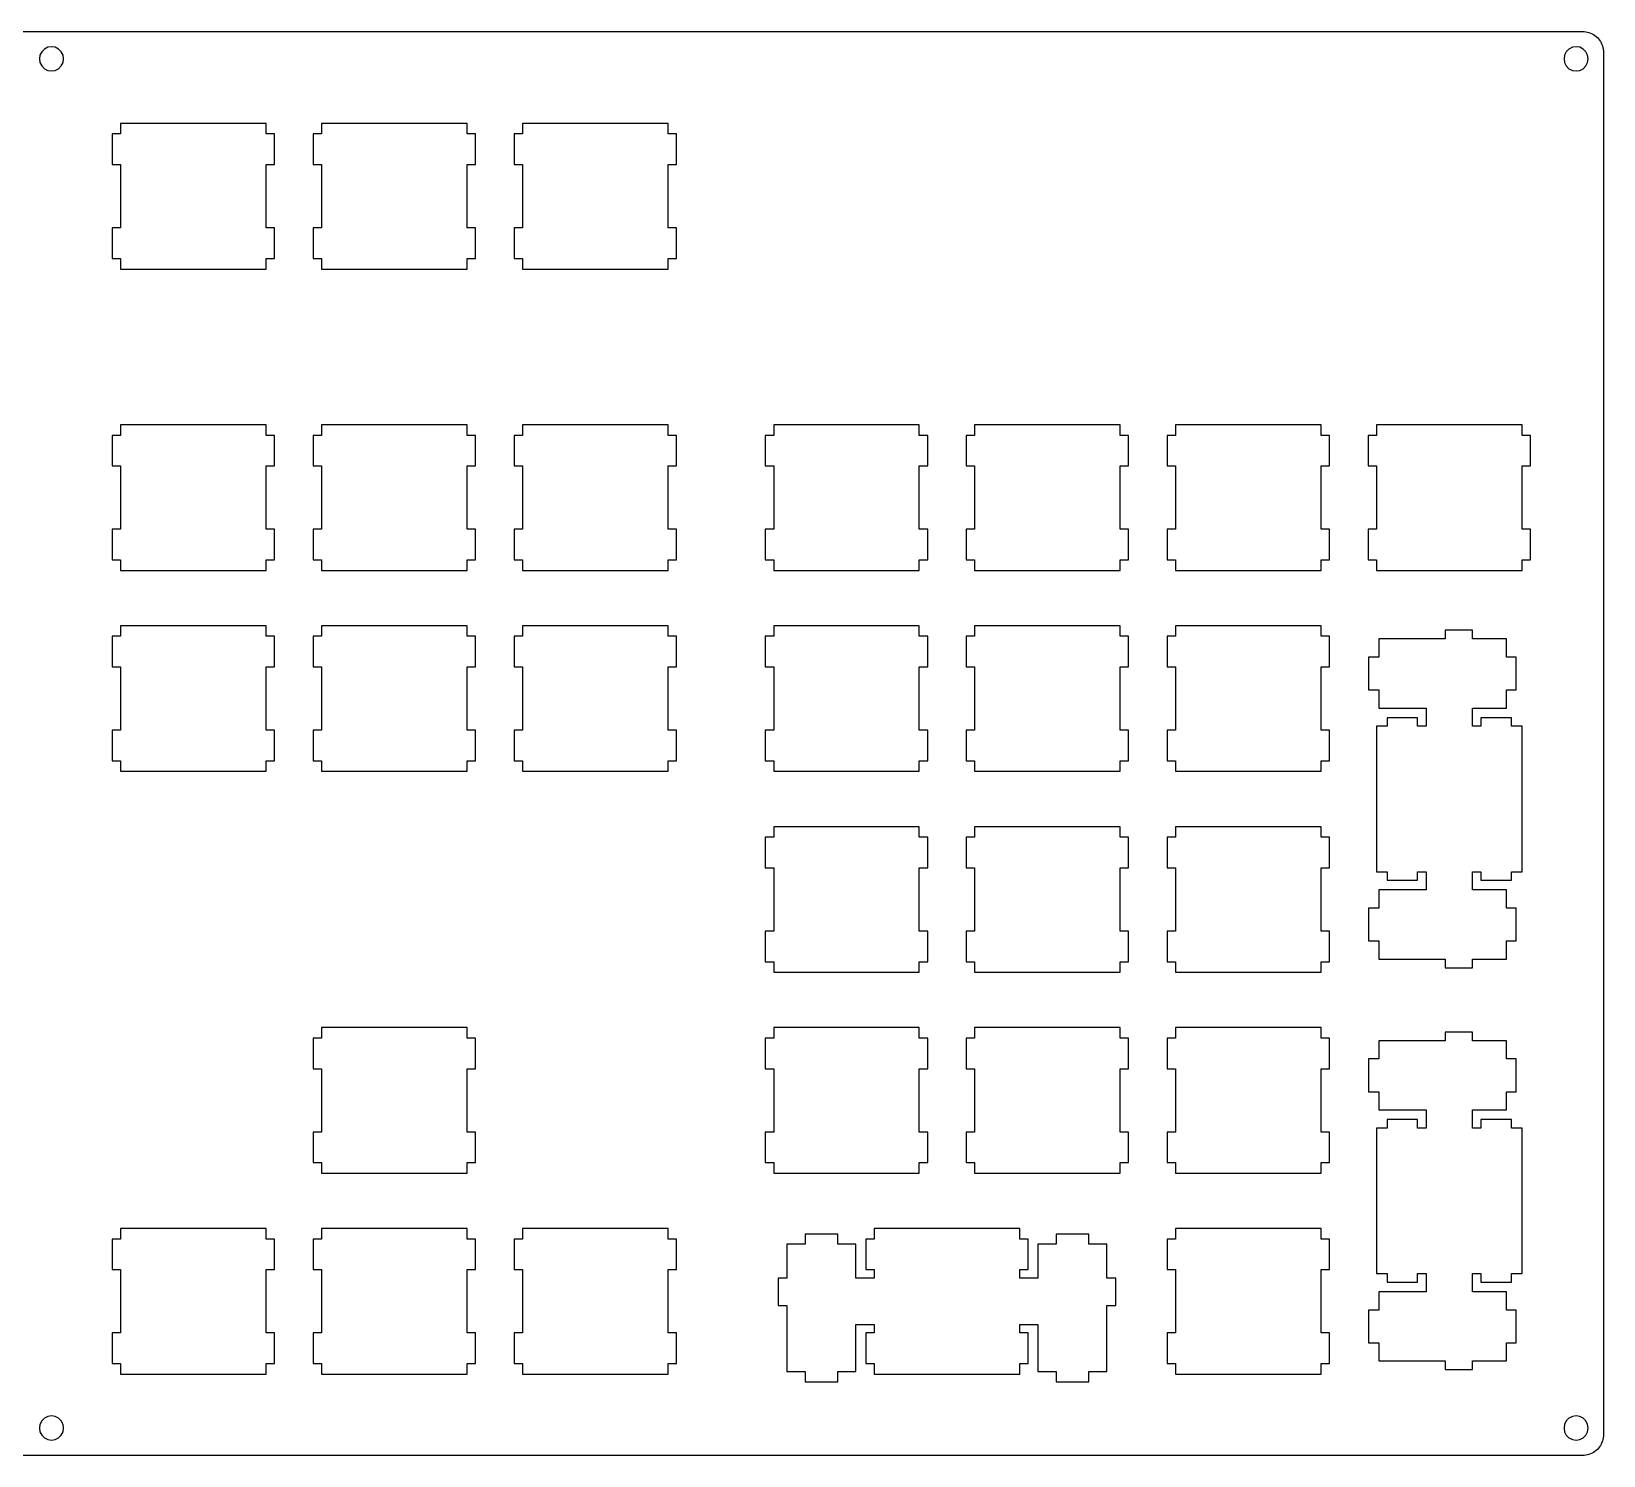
# Model space of a CAD drawing. Extents: x 0 to 439, y 0 to 135.
# Drawn here: x 289.9 to 438.9, y 0.3 to 135.4 of the extents above; entities that cross this region are included whole.
import ezdxf

# ---------------------------------------------------------------- set-up
doc = ezdxf.new("R2010")
doc.units = 0
doc.layers.get('0').update_dxf_attribs({"linetype": 'CONTINUOUS'})

msp = doc.modelspace()

# ---------------------------------------------------------------- linework, layer by layer
at = {"color": 0}
for p, q in [((2.096, 135.371), (436.922, 135.371)), ((436.922, 135.371), (437.078, 135.365)), ((437.078, 135.365), (437.233, 135.347)), ((437.233, 135.347), (437.388, 135.316)), ((437.388, 135.316), (437.54, 135.274)), ((437.54, 135.274), (437.688, 135.219)), ((437.688, 135.219), (437.829, 135.154)), ((437.829, 135.154), (437.967, 135.077)), ((437.967, 135.077), (438.097, 134.99)), ((438.097, 134.99), (438.221, 134.892)), ((438.221, 134.892), (438.337, 134.786)), ((438.337, 134.786), (438.443, 134.67)), ((438.443, 134.67), (438.542, 134.548)), ((438.542, 134.548), (438.626, 134.416)), ((438.626, 134.416), (438.704, 134.279)), ((438.704, 134.279), (438.767, 134.137)), ((290.686, 133.127), (290.63, 132.771)), ((290.63, 132.771), (290.686, 132.416)), ((290.849, 133.448), (290.686, 133.127)), ((291.104, 133.703), (290.849, 133.448)), ((291.423, 133.865), (291.104, 133.703)), ((291.779, 133.922), (291.423, 133.865)), ((292.135, 133.865), (291.779, 133.922)), ((292.454, 133.703), (292.135, 133.865)), ((292.709, 133.448), (292.454, 133.703)), ((292.873, 133.127), (292.709, 133.448)), ((292.93, 132.771), (292.873, 133.127)), ((292.873, 132.416), (292.93, 132.771)), ((435.225, 133.127), (435.173, 132.771)), ((435.173, 132.771), (435.225, 132.416)), ((435.391, 133.448), (435.225, 133.127)), ((435.645, 133.703), (435.391, 133.448)), ((435.966, 133.865), (435.645, 133.703)), ((436.323, 133.922), (435.966, 133.865)), ((436.675, 133.865), (436.323, 133.922)), ((436.996, 133.703), (436.675, 133.865)), ((437.25, 133.448), (436.996, 133.703)), ((437.413, 133.127), (437.25, 133.448)), ((437.473, 132.771), (437.413, 133.127)), ((437.413, 132.416), (437.473, 132.771)), ((438.767, 134.137), (438.824, 133.991)), ((438.824, 133.991), (438.866, 133.838)), ((438.866, 133.838), (438.898, 133.685)), ((438.898, 133.685), (438.916, 133.528)), ((438.916, 133.528), (438.923, 133.371)), ((438.923, 133.371), (438.923, 2.34542)), ((290.686, 132.416), (290.849, 132.096)), ((290.849, 132.096), (291.104, 131.841)), ((291.104, 131.841), (291.423, 131.679)), ((291.423, 131.679), (291.779, 131.622)), ((291.779, 131.622), (292.135, 131.679)), ((292.135, 131.679), (292.454, 131.841)), ((292.454, 131.841), (292.709, 132.096)), ((292.709, 132.096), (292.873, 132.416)), ((435.225, 132.416), (435.391, 132.096)), ((435.391, 132.096), (435.645, 131.841)), ((435.645, 131.841), (435.966, 131.679)), ((435.966, 131.679), (436.323, 131.622)), ((436.323, 131.622), (436.675, 131.679)), ((436.675, 131.679), (436.996, 131.841)), ((436.996, 131.841), (437.25, 132.096)), ((437.25, 132.096), (437.413, 132.416)), ((298.333, 125.647), (297.532, 125.647)), ((297.532, 125.647), (297.532, 122.746)), ((298.333, 126.646), (298.333, 125.647)), ((312.132, 126.646), (298.333, 126.646)), ((312.132, 125.647), (312.132, 126.646)), ((312.932, 125.647), (312.132, 125.647)), ((312.932, 122.746), (312.932, 125.647)), ((317.383, 125.647), (316.582, 125.647)), ((316.582, 125.647), (316.582, 122.746)), ((317.383, 126.646), (317.383, 125.647)), ((331.182, 126.646), (317.383, 126.646)), ((331.182, 125.647), (331.182, 126.646)), ((331.982, 125.647), (331.182, 125.647)), ((331.982, 122.746), (331.982, 125.647)), ((336.433, 125.647), (335.632, 125.647)), ((335.632, 125.647), (335.632, 122.746)), ((336.433, 126.646), (336.433, 125.647)), ((350.232, 126.646), (336.433, 126.646)), ((350.232, 125.647), (350.232, 126.646)), ((351.032, 125.647), (350.232, 125.647)), ((351.032, 122.746), (351.032, 125.647)), ((297.532, 122.746), (298.333, 122.746)), ((298.333, 122.746), (298.333, 116.746)), ((312.132, 116.746), (312.132, 122.746)), ((312.132, 122.746), (312.932, 122.746)), ((316.582, 122.746), (317.383, 122.746)), ((317.383, 122.746), (317.383, 116.746)), ((331.182, 116.746), (331.182, 122.746)), ((331.182, 122.746), (331.982, 122.746)), ((335.632, 122.746), (336.433, 122.746)), ((336.433, 122.746), (336.433, 116.746)), ((350.232, 116.746), (350.232, 122.746)), ((350.232, 122.746), (351.032, 122.746)), ((298.333, 116.746), (297.532, 116.746)), ((297.532, 116.746), (297.532, 113.847)), ((312.932, 116.746), (312.132, 116.746)), ((312.932, 113.847), (312.932, 116.746)), ((317.383, 116.746), (316.582, 116.746)), ((316.582, 116.746), (316.582, 113.847)), ((331.982, 116.746), (331.182, 116.746)), ((331.982, 113.847), (331.982, 116.746)), ((336.433, 116.746), (335.632, 116.746)), ((335.632, 116.746), (335.632, 113.847)), ((351.032, 116.746), (350.232, 116.746)), ((351.032, 113.847), (351.032, 116.746)), ((297.532, 113.847), (298.333, 113.847)), ((298.333, 113.847), (298.333, 112.846)), ((312.132, 112.846), (312.132, 113.847)), ((312.132, 113.847), (312.932, 113.847)), ((316.582, 113.847), (317.383, 113.847)), ((317.383, 113.847), (317.383, 112.846)), ((331.182, 112.846), (331.182, 113.847)), ((331.182, 113.847), (331.982, 113.847)), ((335.632, 113.847), (336.433, 113.847)), ((336.433, 113.847), (336.433, 112.846)), ((350.232, 112.846), (350.232, 113.847)), ((350.232, 113.847), (351.032, 113.847)), ((298.333, 112.846), (312.132, 112.846)), ((317.383, 112.846), (331.182, 112.846)), ((336.433, 112.846), (350.232, 112.846)), ((298.333, 97.0717), (297.532, 97.0717)), ((297.532, 97.0717), (297.532, 94.1709)), ((298.333, 98.0708), (298.333, 97.0717)), ((312.132, 98.0708), (298.333, 98.0708)), ((312.132, 97.0717), (312.132, 98.0708)), ((312.932, 97.0717), (312.132, 97.0717)), ((312.932, 94.1709), (312.932, 97.0717)), ((317.383, 97.0717), (316.582, 97.0717)), ((316.582, 97.0717), (316.582, 94.1709)), ((317.383, 98.0708), (317.383, 97.0717)), ((331.182, 98.0708), (317.383, 98.0708)), ((331.182, 97.0717), (331.182, 98.0708)), ((331.982, 97.0717), (331.182, 97.0717)), ((331.982, 94.1709), (331.982, 97.0717)), ((336.433, 97.0717), (335.632, 97.0717)), ((335.632, 97.0717), (335.632, 94.1709)), ((336.433, 98.0708), (336.433, 97.0717)), ((350.232, 98.0708), (336.433, 98.0708)), ((350.232, 97.0717), (350.232, 98.0708)), ((351.032, 97.0717), (350.232, 97.0717)), ((351.032, 94.1709), (351.032, 97.0717)), ((360.246, 97.0717), (359.445, 97.0717)), ((359.445, 97.0717), (359.445, 94.1709)), ((360.246, 98.0708), (360.246, 97.0717)), ((374.047, 98.0708), (360.246, 98.0708)), ((374.047, 97.0717), (374.047, 98.0708)), ((374.844, 97.0717), (374.047, 97.0717)), ((374.844, 94.1709), (374.844, 97.0717)), ((379.296, 97.0717), (378.495, 97.0717)), ((378.495, 97.0717), (378.495, 94.1709)), ((379.296, 98.0708), (379.296, 97.0717)), ((393.097, 98.0708), (379.296, 98.0708)), ((393.097, 97.0717), (393.097, 98.0708)), ((393.894, 97.0717), (393.097, 97.0717)), ((393.894, 94.1709), (393.894, 97.0717)), ((398.346, 97.0717), (397.545, 97.0717)), ((397.545, 97.0717), (397.545, 94.1709)), ((398.346, 98.0708), (398.346, 97.0717)), ((412.147, 98.0708), (398.346, 98.0708)), ((412.147, 97.0717), (412.147, 98.0708)), ((412.944, 97.0717), (412.147, 97.0717)), ((412.944, 94.1709), (412.944, 97.0717)), ((417.396, 97.0717), (416.595, 97.0717)), ((416.595, 97.0717), (416.595, 94.1709)), ((417.396, 98.0708), (417.396, 97.0717)), ((431.197, 98.0708), (417.396, 98.0708)), ((431.197, 97.0717), (431.197, 98.0708)), ((431.994, 97.0717), (431.197, 97.0717)), ((431.994, 94.1709), (431.994, 97.0717)), ((297.532, 94.1709), (298.333, 94.1709)), ((298.333, 94.1709), (298.333, 88.1712)), ((312.132, 88.1712), (312.132, 94.1709)), ((312.132, 94.1709), (312.932, 94.1709)), ((316.582, 94.1709), (317.383, 94.1709)), ((317.383, 94.1709), (317.383, 88.1712)), ((331.182, 88.1712), (331.182, 94.1709)), ((331.182, 94.1709), (331.982, 94.1709)), ((335.632, 94.1709), (336.433, 94.1709)), ((336.433, 94.1709), (336.433, 88.1712)), ((350.232, 88.1712), (350.232, 94.1709)), ((350.232, 94.1709), (351.032, 94.1709)), ((359.445, 94.1709), (360.246, 94.1709)), ((360.246, 94.1709), (360.246, 88.1712)), ((374.047, 88.1712), (374.047, 94.1709)), ((374.047, 94.1709), (374.844, 94.1709)), ((378.495, 94.1709), (379.296, 94.1709)), ((379.296, 94.1709), (379.296, 88.1712)), ((393.097, 88.1712), (393.097, 94.1709)), ((393.097, 94.1709), (393.894, 94.1709)), ((397.545, 94.1709), (398.346, 94.1709)), ((398.346, 94.1709), (398.346, 88.1712)), ((412.147, 88.1712), (412.147, 94.1709)), ((412.147, 94.1709), (412.944, 94.1709)), ((416.595, 94.1709), (417.396, 94.1709)), ((417.396, 94.1709), (417.396, 88.1712)), ((431.197, 88.1712), (431.197, 94.1709)), ((431.197, 94.1709), (431.994, 94.1709)), ((298.333, 88.1712), (297.532, 88.1712)), ((297.532, 88.1712), (297.532, 85.2717)), ((312.932, 88.1712), (312.132, 88.1712)), ((312.932, 85.2717), (312.932, 88.1712)), ((317.383, 88.1712), (316.582, 88.1712)), ((316.582, 88.1712), (316.582, 85.2717)), ((331.982, 88.1712), (331.182, 88.1712)), ((331.982, 85.2717), (331.982, 88.1712)), ((336.433, 88.1712), (335.632, 88.1712)), ((335.632, 88.1712), (335.632, 85.2717)), ((351.032, 88.1712), (350.232, 88.1712)), ((351.032, 85.2717), (351.032, 88.1712)), ((360.246, 88.1712), (359.445, 88.1712)), ((359.445, 88.1712), (359.445, 85.2717)), ((374.844, 88.1712), (374.047, 88.1712)), ((374.844, 85.2717), (374.844, 88.1712)), ((379.296, 88.1712), (378.495, 88.1712)), ((378.495, 88.1712), (378.495, 85.2717)), ((393.894, 88.1712), (393.097, 88.1712)), ((393.894, 85.2717), (393.894, 88.1712)), ((398.346, 88.1712), (397.545, 88.1712)), ((397.545, 88.1712), (397.545, 85.2717)), ((412.944, 88.1712), (412.147, 88.1712)), ((412.944, 85.2717), (412.944, 88.1712)), ((417.396, 88.1712), (416.595, 88.1712)), ((416.595, 88.1712), (416.595, 85.2717)), ((431.994, 88.1712), (431.197, 88.1712)), ((431.994, 85.2717), (431.994, 88.1712)), ((297.532, 85.2717), (298.333, 85.2717)), ((298.333, 85.2717), (298.333, 84.2712)), ((312.132, 84.2712), (312.132, 85.2717)), ((312.132, 85.2717), (312.932, 85.2717)), ((316.582, 85.2717), (317.383, 85.2717)), ((317.383, 85.2717), (317.383, 84.2712)), ((331.182, 84.2712), (331.182, 85.2717)), ((331.182, 85.2717), (331.982, 85.2717)), ((335.632, 85.2717), (336.433, 85.2717)), ((336.433, 85.2717), (336.433, 84.2712)), ((350.232, 84.2712), (350.232, 85.2717)), ((350.232, 85.2717), (351.032, 85.2717)), ((359.445, 85.2717), (360.246, 85.2717)), ((360.246, 85.2717), (360.246, 84.2712)), ((374.047, 84.2712), (374.047, 85.2717)), ((374.047, 85.2717), (374.844, 85.2717)), ((378.495, 85.2717), (379.296, 85.2717)), ((379.296, 85.2717), (379.296, 84.2712)), ((393.097, 84.2712), (393.097, 85.2717)), ((393.097, 85.2717), (393.894, 85.2717)), ((397.545, 85.2717), (398.346, 85.2717)), ((398.346, 85.2717), (398.346, 84.2712)), ((412.147, 84.2712), (412.147, 85.2717)), ((412.147, 85.2717), (412.944, 85.2717)), ((416.595, 85.2717), (417.396, 85.2717)), ((417.396, 85.2717), (417.396, 84.2712)), ((431.197, 84.2712), (431.197, 85.2717)), ((431.197, 85.2717), (431.994, 85.2717)), ((298.333, 84.2712), (312.132, 84.2712)), ((317.383, 84.2712), (331.182, 84.2712)), ((336.433, 84.2712), (350.232, 84.2712)), ((360.246, 84.2712), (374.047, 84.2712)), ((379.296, 84.2712), (393.097, 84.2712)), ((398.346, 84.2712), (412.147, 84.2712)), ((417.396, 84.2712), (431.197, 84.2712)), ((298.333, 79.0208), (298.333, 78.0217)), ((312.132, 79.0208), (298.333, 79.0208)), ((312.132, 78.0217), (312.132, 79.0208)), ((317.383, 79.0208), (317.383, 78.0217)), ((331.182, 79.0208), (317.383, 79.0208)), ((331.182, 78.0217), (331.182, 79.0208)), ((336.433, 79.0208), (336.433, 78.0217)), ((350.232, 79.0208), (336.433, 79.0208)), ((350.232, 78.0217), (350.232, 79.0208)), ((360.246, 79.0208), (360.246, 78.0217)), ((374.047, 79.0208), (360.246, 79.0208)), ((374.047, 78.0217), (374.047, 79.0208)), ((379.296, 79.0208), (379.296, 78.0217)), ((393.097, 79.0208), (379.296, 79.0208)), ((393.097, 78.0217), (393.097, 79.0208)), ((398.346, 79.0208), (398.346, 78.0217)), ((412.147, 79.0208), (398.346, 79.0208)), ((412.147, 78.0217), (412.147, 79.0208)), ((298.333, 78.0217), (297.532, 78.0217)), ((297.532, 78.0217), (297.532, 75.1209)), ((312.932, 78.0217), (312.132, 78.0217)), ((312.932, 75.1209), (312.932, 78.0217)), ((317.383, 78.0217), (316.582, 78.0217)), ((316.582, 78.0217), (316.582, 75.1209)), ((331.982, 78.0217), (331.182, 78.0217)), ((331.982, 75.1209), (331.982, 78.0217)), ((336.433, 78.0217), (335.632, 78.0217)), ((335.632, 78.0217), (335.632, 75.1209)), ((351.032, 78.0217), (350.232, 78.0217)), ((351.032, 75.1209), (351.032, 78.0217)), ((360.246, 78.0217), (359.445, 78.0217)), ((359.445, 78.0217), (359.445, 75.1209)), ((374.844, 78.0217), (374.047, 78.0217)), ((374.844, 75.1209), (374.844, 78.0217)), ((379.296, 78.0217), (378.495, 78.0217)), ((378.495, 78.0217), (378.495, 75.1209)), ((393.894, 78.0217), (393.097, 78.0217)), ((393.894, 75.1209), (393.894, 78.0217)), ((398.346, 78.0217), (397.545, 78.0217)), ((397.545, 78.0217), (397.545, 75.1209)), ((412.944, 78.0217), (412.147, 78.0217)), ((412.944, 75.1209), (412.944, 78.0217)), ((423.894, 77.7709), (417.625, 77.7709)), ((417.625, 77.7709), (417.625, 76.0458)), ((423.894, 78.5964), (423.894, 77.7709)), ((426.494, 78.5964), (423.894, 78.5964)), ((426.494, 77.7709), (426.494, 78.5964)), ((429.726, 77.7709), (426.494, 77.7709)), ((429.726, 76.0458), (429.726, 77.7709)), ((417.625, 76.0458), (416.645, 76.0458)), ((416.645, 76.0458), (416.645, 72.9463)), ((430.646, 76.0458), (429.726, 76.0458)), ((430.646, 72.9463), (430.646, 76.0458)), ((297.532, 75.1209), (298.333, 75.1209)), ((298.333, 75.1209), (298.333, 69.1212)), ((312.132, 69.1212), (312.132, 75.1209)), ((312.132, 75.1209), (312.932, 75.1209)), ((316.582, 75.1209), (317.383, 75.1209)), ((317.383, 75.1209), (317.383, 69.1212)), ((331.182, 69.1212), (331.182, 75.1209)), ((331.182, 75.1209), (331.982, 75.1209)), ((335.632, 75.1209), (336.433, 75.1209)), ((336.433, 75.1209), (336.433, 69.1212)), ((350.232, 69.1212), (350.232, 75.1209)), ((350.232, 75.1209), (351.032, 75.1209)), ((359.445, 75.1209), (360.246, 75.1209)), ((360.246, 75.1209), (360.246, 69.1212)), ((374.047, 69.1212), (374.047, 75.1209)), ((374.047, 75.1209), (374.844, 75.1209)), ((378.495, 75.1209), (379.296, 75.1209)), ((379.296, 75.1209), (379.296, 69.1212)), ((393.097, 69.1212), (393.097, 75.1209)), ((393.097, 75.1209), (393.894, 75.1209)), ((397.545, 75.1209), (398.346, 75.1209)), ((398.346, 75.1209), (398.346, 69.1212)), ((412.147, 69.1212), (412.147, 75.1209)), ((412.147, 75.1209), (412.944, 75.1209)), ((416.645, 72.9463), (417.625, 72.9463)), ((417.625, 72.9463), (417.625, 71.2212)), ((429.726, 71.2212), (429.726, 72.9463)), ((429.726, 72.9463), (430.646, 72.9463)), ((417.625, 71.2212), (422.095, 71.2212)), ((421.294, 70.2966), (418.394, 70.2966)), ((418.394, 70.2966), (418.394, 69.4958)), ((421.294, 69.4958), (421.294, 70.2966)), ((422.095, 71.2212), (422.095, 69.4958)), ((426.494, 69.4958), (426.494, 71.2212)), ((426.494, 71.2212), (429.726, 71.2212)), ((430.195, 70.2966), (427.295, 70.2966)), ((427.295, 70.2966), (427.295, 69.4958)), ((430.195, 69.4958), (430.195, 70.2966)), ((298.333, 69.1212), (297.532, 69.1212)), ((297.532, 69.1212), (297.532, 66.2217)), ((312.932, 69.1212), (312.132, 69.1212)), ((312.932, 66.2217), (312.932, 69.1212)), ((317.383, 69.1212), (316.582, 69.1212)), ((316.582, 69.1212), (316.582, 66.2217)), ((331.982, 69.1212), (331.182, 69.1212)), ((331.982, 66.2217), (331.982, 69.1212)), ((336.433, 69.1212), (335.632, 69.1212)), ((335.632, 69.1212), (335.632, 66.2217)), ((351.032, 69.1212), (350.232, 69.1212)), ((351.032, 66.2217), (351.032, 69.1212)), ((360.246, 69.1212), (359.445, 69.1212)), ((359.445, 69.1212), (359.445, 66.2217)), ((374.844, 69.1212), (374.047, 69.1212)), ((374.844, 66.2217), (374.844, 69.1212)), ((379.296, 69.1212), (378.495, 69.1212)), ((378.495, 69.1212), (378.495, 66.2217)), ((393.894, 69.1212), (393.097, 69.1212)), ((393.894, 66.2217), (393.894, 69.1212)), ((398.346, 69.1212), (397.545, 69.1212)), ((397.545, 69.1212), (397.545, 66.2217)), ((412.944, 69.1212), (412.147, 69.1212)), ((412.944, 66.2217), (412.944, 69.1212)), ((418.394, 69.4958), (417.396, 69.4958)), ((417.396, 69.4958), (417.396, 55.6962)), ((422.095, 69.4958), (421.294, 69.4958)), ((427.295, 69.4958), (426.494, 69.4958)), ((431.197, 69.4958), (430.195, 69.4958)), ((431.197, 55.6962), (431.197, 69.4958)), ((297.532, 66.2217), (298.333, 66.2217)), ((298.333, 66.2217), (298.333, 65.2212)), ((312.132, 65.2212), (312.132, 66.2217)), ((312.132, 66.2217), (312.932, 66.2217)), ((316.582, 66.2217), (317.383, 66.2217)), ((317.383, 66.2217), (317.383, 65.2212)), ((331.182, 65.2212), (331.182, 66.2217)), ((331.182, 66.2217), (331.982, 66.2217)), ((335.632, 66.2217), (336.433, 66.2217)), ((336.433, 66.2217), (336.433, 65.2212)), ((350.232, 65.2212), (350.232, 66.2217)), ((350.232, 66.2217), (351.032, 66.2217)), ((359.445, 66.2217), (360.246, 66.2217)), ((360.246, 66.2217), (360.246, 65.2212)), ((374.047, 65.2212), (374.047, 66.2217)), ((374.047, 66.2217), (374.844, 66.2217)), ((378.495, 66.2217), (379.296, 66.2217)), ((379.296, 66.2217), (379.296, 65.2212)), ((393.097, 65.2212), (393.097, 66.2217)), ((393.097, 66.2217), (393.894, 66.2217)), ((397.545, 66.2217), (398.346, 66.2217)), ((398.346, 66.2217), (398.346, 65.2212)), ((412.147, 65.2212), (412.147, 66.2217)), ((412.147, 66.2217), (412.944, 66.2217)), ((298.333, 65.2212), (312.132, 65.2212)), ((317.383, 65.2212), (331.182, 65.2212)), ((336.433, 65.2212), (350.232, 65.2212)), ((360.246, 65.2212), (374.047, 65.2212)), ((379.296, 65.2212), (393.097, 65.2212)), ((398.346, 65.2212), (412.147, 65.2212)), ((360.246, 59.9722), (360.246, 58.9717)), ((374.047, 59.9722), (360.246, 59.9722)), ((374.047, 58.9717), (374.047, 59.9722)), ((379.296, 59.9722), (379.296, 58.9717)), ((393.097, 59.9722), (379.296, 59.9722)), ((393.097, 58.9717), (393.097, 59.9722)), ((398.346, 59.9722), (398.346, 58.9717)), ((412.147, 59.9722), (398.346, 59.9722)), ((412.147, 58.9717), (412.147, 59.9722)), ((360.246, 58.9717), (359.445, 58.9717)), ((359.445, 58.9717), (359.445, 56.0709)), ((374.844, 58.9717), (374.047, 58.9717)), ((374.844, 56.0709), (374.844, 58.9717)), ((379.296, 58.9717), (378.495, 58.9717)), ((378.495, 58.9717), (378.495, 56.0709)), ((393.894, 58.9717), (393.097, 58.9717)), ((393.894, 56.0709), (393.894, 58.9717)), ((398.346, 58.9717), (397.545, 58.9717)), ((397.545, 58.9717), (397.545, 56.0709)), ((412.944, 58.9717), (412.147, 58.9717)), ((412.944, 56.0709), (412.944, 58.9717)), ((359.445, 56.0709), (360.246, 56.0709)), ((360.246, 56.0709), (360.246, 50.0712)), ((374.047, 50.0712), (374.047, 56.0709)), ((374.047, 56.0709), (374.844, 56.0709)), ((378.495, 56.0709), (379.296, 56.0709)), ((379.296, 56.0709), (379.296, 50.0712)), ((393.097, 50.0712), (393.097, 56.0709)), ((393.097, 56.0709), (393.894, 56.0709)), ((397.545, 56.0709), (398.346, 56.0709)), ((398.346, 56.0709), (398.346, 50.0712)), ((412.147, 50.0712), (412.147, 56.0709)), ((412.147, 56.0709), (412.944, 56.0709)), ((417.396, 55.6962), (418.394, 55.6962)), ((418.394, 55.6962), (418.394, 54.8954)), ((421.294, 54.8954), (421.294, 55.6962)), ((421.294, 55.6962), (422.095, 55.6962)), ((422.095, 55.6962), (422.095, 53.9708)), ((426.494, 53.9708), (426.494, 55.6962)), ((426.494, 55.6962), (427.295, 55.6962)), ((427.295, 55.6962), (427.295, 54.8954)), ((430.195, 54.8954), (430.195, 55.6962)), ((430.195, 55.6962), (431.197, 55.6962)), ((422.095, 53.9708), (417.625, 53.9708)), ((417.625, 53.9708), (417.625, 52.2457)), ((418.394, 54.8954), (421.294, 54.8954)), ((429.726, 53.9708), (426.494, 53.9708)), ((427.295, 54.8954), (430.195, 54.8954)), ((429.726, 52.2457), (429.726, 53.9708)), ((417.625, 52.2457), (416.645, 52.2457)), ((416.645, 52.2457), (416.645, 49.1465)), ((430.646, 52.2457), (429.726, 52.2457)), ((430.646, 49.1465), (430.646, 52.2457)), ((360.246, 50.0712), (359.445, 50.0712)), ((359.445, 50.0712), (359.445, 47.1717)), ((374.844, 50.0712), (374.047, 50.0712)), ((374.844, 47.1717), (374.844, 50.0712)), ((379.296, 50.0712), (378.495, 50.0712)), ((378.495, 50.0712), (378.495, 47.1717)), ((393.894, 50.0712), (393.097, 50.0712)), ((393.894, 47.1717), (393.894, 50.0712)), ((398.346, 50.0712), (397.545, 50.0712)), ((397.545, 50.0712), (397.545, 47.1717)), ((412.944, 50.0712), (412.147, 50.0712)), ((412.944, 47.1717), (412.944, 50.0712)), ((416.645, 49.1465), (417.625, 49.1465)), ((417.625, 49.1465), (417.625, 47.4211)), ((429.726, 47.4211), (429.726, 49.1465)), ((429.726, 49.1465), (430.646, 49.1465)), ((359.445, 47.1717), (360.246, 47.1717)), ((360.246, 47.1717), (360.246, 46.1712)), ((374.047, 46.1712), (374.047, 47.1717)), ((374.047, 47.1717), (374.844, 47.1717)), ((378.495, 47.1717), (379.296, 47.1717)), ((379.296, 47.1717), (379.296, 46.1712)), ((393.097, 46.1712), (393.097, 47.1717)), ((393.097, 47.1717), (393.894, 47.1717)), ((397.545, 47.1717), (398.346, 47.1717)), ((398.346, 47.1717), (398.346, 46.1712)), ((412.147, 46.1712), (412.147, 47.1717)), ((412.147, 47.1717), (412.944, 47.1717)), ((417.625, 47.4211), (423.894, 47.4211)), ((423.894, 47.4211), (423.894, 46.5956)), ((423.894, 46.5956), (426.494, 46.5956)), ((426.494, 46.5956), (426.494, 47.4211)), ((426.494, 47.4211), (429.726, 47.4211)), ((360.246, 46.1712), (374.047, 46.1712)), ((379.296, 46.1712), (393.097, 46.1712)), ((398.346, 46.1712), (412.147, 46.1712)), ((317.383, 40.9222), (317.383, 39.9217)), ((331.182, 40.9222), (317.383, 40.9222)), ((331.182, 39.9217), (331.182, 40.9222)), ((360.246, 40.9222), (360.246, 39.9217)), ((374.047, 40.9222), (360.246, 40.9222)), ((374.047, 39.9217), (374.047, 40.9222)), ((379.296, 40.9222), (379.296, 39.9217)), ((393.097, 40.9222), (379.296, 40.9222)), ((393.097, 39.9217), (393.097, 40.9222)), ((398.346, 40.9222), (398.346, 39.9217)), ((412.147, 40.9222), (398.346, 40.9222)), ((412.147, 39.9217), (412.147, 40.9222)), ((423.894, 40.4964), (423.894, 39.6709)), ((426.494, 40.4964), (423.894, 40.4964)), ((426.494, 39.6709), (426.494, 40.4964)), ((317.383, 39.9217), (316.582, 39.9217)), ((316.582, 39.9217), (316.582, 37.0209)), ((331.982, 39.9217), (331.182, 39.9217)), ((331.982, 37.0209), (331.982, 39.9217)), ((360.246, 39.9217), (359.445, 39.9217)), ((359.445, 39.9217), (359.445, 37.0209)), ((374.844, 39.9217), (374.047, 39.9217)), ((374.844, 37.0209), (374.844, 39.9217)), ((379.296, 39.9217), (378.495, 39.9217)), ((378.495, 39.9217), (378.495, 37.0209)), ((393.894, 39.9217), (393.097, 39.9217)), ((393.894, 37.0209), (393.894, 39.9217)), ((398.346, 39.9217), (397.545, 39.9217)), ((397.545, 39.9217), (397.545, 37.0209)), ((412.944, 39.9217), (412.147, 39.9217)), ((412.944, 37.0209), (412.944, 39.9217)), ((423.894, 39.6709), (417.625, 39.6709)), ((417.625, 39.6709), (417.625, 37.9458)), ((429.726, 39.6709), (426.494, 39.6709)), ((429.726, 37.9458), (429.726, 39.6709)), ((417.625, 37.9458), (416.645, 37.9458)), ((416.645, 37.9458), (416.645, 34.8464)), ((430.646, 37.9458), (429.726, 37.9458)), ((430.646, 34.8464), (430.646, 37.9458)), ((316.582, 37.0209), (317.383, 37.0209)), ((317.383, 37.0209), (317.383, 31.021)), ((331.182, 31.021), (331.182, 37.0209)), ((331.182, 37.0209), (331.982, 37.0209)), ((359.445, 37.0209), (360.246, 37.0209)), ((360.246, 37.0209), (360.246, 31.021)), ((374.047, 31.021), (374.047, 37.0209)), ((374.047, 37.0209), (374.844, 37.0209)), ((378.495, 37.0209), (379.296, 37.0209)), ((379.296, 37.0209), (379.296, 31.021)), ((393.097, 31.021), (393.097, 37.0209)), ((393.097, 37.0209), (393.894, 37.0209)), ((397.545, 37.0209), (398.346, 37.0209)), ((398.346, 37.0209), (398.346, 31.021)), ((412.147, 31.021), (412.147, 37.0209)), ((412.147, 37.0209), (412.944, 37.0209)), ((416.645, 34.8464), (417.625, 34.8464)), ((417.625, 34.8464), (417.625, 33.1211)), ((429.726, 33.1211), (429.726, 34.8464)), ((429.726, 34.8464), (430.646, 34.8464)), ((417.625, 33.1211), (422.095, 33.1211)), ((422.095, 33.1211), (422.095, 31.3958)), ((426.494, 31.3958), (426.494, 33.1211)), ((426.494, 33.1211), (429.726, 33.1211)), ((418.394, 31.3958), (417.396, 31.3958)), ((417.396, 31.3958), (417.396, 17.5962)), ((421.294, 32.1965), (418.394, 32.1965)), ((418.394, 32.1965), (418.394, 31.3958)), ((421.294, 31.3958), (421.294, 32.1965)), ((422.095, 31.3958), (421.294, 31.3958)), ((427.295, 31.3958), (426.494, 31.3958)), ((430.195, 32.1965), (427.295, 32.1965)), ((427.295, 32.1965), (427.295, 31.3958)), ((430.195, 31.3958), (430.195, 32.1965)), ((431.197, 31.3958), (430.195, 31.3958)), ((431.197, 17.5962), (431.197, 31.3958)), ((317.383, 31.021), (316.582, 31.021)), ((316.582, 31.021), (316.582, 28.1216)), ((331.982, 31.021), (331.182, 31.021)), ((331.982, 28.1216), (331.982, 31.021)), ((360.246, 31.021), (359.445, 31.021)), ((359.445, 31.021), (359.445, 28.1216)), ((374.844, 31.021), (374.047, 31.021)), ((374.844, 28.1216), (374.844, 31.021)), ((379.296, 31.021), (378.495, 31.021)), ((378.495, 31.021), (378.495, 28.1216)), ((393.894, 31.021), (393.097, 31.021)), ((393.894, 28.1216), (393.894, 31.021)), ((398.346, 31.021), (397.545, 31.021)), ((397.545, 31.021), (397.545, 28.1216)), ((412.944, 31.021), (412.147, 31.021)), ((412.944, 28.1216), (412.944, 31.021)), ((316.582, 28.1216), (317.383, 28.1216)), ((317.383, 28.1216), (317.383, 27.1212)), ((317.383, 27.1212), (331.182, 27.1212)), ((331.182, 27.1212), (331.182, 28.1216)), ((331.182, 28.1216), (331.982, 28.1216)), ((359.445, 28.1216), (360.246, 28.1216)), ((360.246, 28.1216), (360.246, 27.1212)), ((360.246, 27.1212), (374.047, 27.1212)), ((374.047, 27.1212), (374.047, 28.1216)), ((374.047, 28.1216), (374.844, 28.1216)), ((378.495, 28.1216), (379.296, 28.1216)), ((379.296, 28.1216), (379.296, 27.1212)), ((379.296, 27.1212), (393.097, 27.1212)), ((393.097, 27.1212), (393.097, 28.1216)), ((393.097, 28.1216), (393.894, 28.1216)), ((397.545, 28.1216), (398.346, 28.1216)), ((398.346, 28.1216), (398.346, 27.1212)), ((398.346, 27.1212), (412.147, 27.1212)), ((412.147, 27.1212), (412.147, 28.1216)), ((412.147, 28.1216), (412.944, 28.1216)), ((298.333, 20.8718), (297.532, 20.8718)), ((297.532, 20.8718), (297.532, 17.971)), ((298.333, 21.8708), (298.333, 20.8718)), ((312.132, 21.8708), (298.333, 21.8708)), ((312.132, 20.8718), (312.132, 21.8708)), ((312.932, 20.8718), (312.132, 20.8718)), ((312.932, 17.971), (312.932, 20.8718)), ((317.383, 20.8718), (316.582, 20.8718)), ((316.582, 20.8718), (316.582, 17.971)), ((317.383, 21.8708), (317.383, 20.8718)), ((331.182, 21.8708), (317.383, 21.8708)), ((331.182, 20.8718), (331.182, 21.8708)), ((331.982, 20.8718), (331.182, 20.8718)), ((331.982, 17.971), (331.982, 20.8718)), ((336.433, 20.8718), (335.632, 20.8718)), ((335.632, 20.8718), (335.632, 17.971)), ((336.433, 21.8708), (336.433, 20.8718)), ((350.232, 21.8708), (336.433, 21.8708)), ((350.232, 20.8718), (350.232, 21.8708)), ((351.032, 20.8718), (350.232, 20.8718)), ((351.032, 17.971), (351.032, 20.8718)), ((366.321, 21.321), (363.22, 21.321)), ((363.22, 21.321), (363.22, 20.4018)), ((366.321, 20.4018), (366.321, 21.321)), ((369.771, 20.8718), (368.97, 20.8718)), ((368.97, 20.8718), (368.97, 17.971)), ((369.771, 21.8708), (369.771, 20.8718)), ((383.572, 21.8708), (369.771, 21.8708)), ((383.572, 20.8718), (383.572, 21.8708)), ((384.369, 20.8718), (383.572, 20.8718)), ((384.369, 17.971), (384.369, 20.8718)), ((390.119, 21.321), (387.022, 21.321)), ((387.022, 21.321), (387.022, 20.4018)), ((390.119, 20.4018), (390.119, 21.321)), ((398.346, 20.8718), (397.545, 20.8718)), ((397.545, 20.8718), (397.545, 17.971)), ((398.346, 21.8708), (398.346, 20.8718)), ((412.147, 21.8708), (398.346, 21.8708)), ((412.147, 20.8718), (412.147, 21.8708)), ((412.944, 20.8718), (412.147, 20.8718)), ((412.944, 17.971), (412.944, 20.8718)), ((363.22, 20.4018), (361.495, 20.4018)), ((361.495, 20.4018), (361.495, 17.1717)), ((368.046, 20.4018), (366.321, 20.4018)), ((368.046, 17.1717), (368.046, 20.4018)), ((387.022, 20.4018), (385.297, 20.4018)), ((385.297, 20.4018), (385.297, 17.1717)), ((391.844, 20.4018), (390.119, 20.4018)), ((391.844, 17.1717), (391.844, 20.4018)), ((297.532, 17.971), (298.333, 17.971)), ((298.333, 17.971), (298.333, 11.971)), ((312.132, 11.971), (312.132, 17.971)), ((312.132, 17.971), (312.932, 17.971)), ((316.582, 17.971), (317.383, 17.971)), ((317.383, 17.971), (317.383, 11.971)), ((331.182, 11.971), (331.182, 17.971)), ((331.182, 17.971), (331.982, 17.971)), ((335.632, 17.971), (336.433, 17.971)), ((336.433, 17.971), (336.433, 11.971)), ((350.232, 11.971), (350.232, 17.971)), ((350.232, 17.971), (351.032, 17.971)), ((368.97, 17.971), (369.771, 17.971)), ((369.771, 17.971), (369.771, 17.1717)), ((383.572, 17.1717), (383.572, 17.971)), ((383.572, 17.971), (384.369, 17.971)), ((397.545, 17.971), (398.346, 17.971)), ((398.346, 17.971), (398.346, 11.971)), ((412.147, 11.971), (412.147, 17.971)), ((412.147, 17.971), (412.944, 17.971)), ((361.495, 17.1717), (360.669, 17.1717)), ((360.669, 17.1717), (360.669, 14.5714)), ((369.771, 17.1717), (368.046, 17.1717)), ((385.297, 17.1717), (383.572, 17.1717)), ((392.67, 17.1717), (391.844, 17.1717)), ((392.67, 14.5714), (392.67, 17.1717)), ((417.396, 17.5962), (418.394, 17.5962)), ((418.394, 17.5962), (418.394, 16.7955)), ((418.394, 16.7955), (421.294, 16.7955)), ((421.294, 16.7955), (421.294, 17.5962)), ((421.294, 17.5962), (422.095, 17.5962)), ((422.095, 17.5962), (422.095, 15.8709)), ((426.494, 15.8709), (426.494, 17.5962)), ((426.494, 17.5962), (427.295, 17.5962)), ((427.295, 17.5962), (427.295, 16.7955)), ((427.295, 16.7955), (430.195, 16.7955)), ((430.195, 16.7955), (430.195, 17.5962)), ((430.195, 17.5962), (431.197, 17.5962)), ((422.095, 15.8709), (417.625, 15.8709)), ((417.625, 15.8709), (417.625, 14.1456)), ((429.726, 15.8709), (426.494, 15.8709)), ((429.726, 14.1456), (429.726, 15.8709)), ((360.669, 14.5714), (361.495, 14.5714)), ((361.495, 14.5714), (361.495, 8.30132)), ((391.844, 8.30132), (391.844, 14.5714)), ((391.844, 14.5714), (392.67, 14.5714)), ((417.625, 14.1456), (416.645, 14.1456)), ((416.645, 14.1456), (416.645, 11.0477)), ((430.646, 14.1456), (429.726, 14.1456)), ((430.646, 11.0477), (430.646, 14.1456)), ((298.333, 11.971), (297.532, 11.971)), ((297.532, 11.971), (297.532, 9.07161)), ((312.932, 11.971), (312.132, 11.971)), ((312.932, 9.07161), (312.932, 11.971)), ((317.383, 11.971), (316.582, 11.971)), ((316.582, 11.971), (316.582, 9.07161)), ((331.982, 11.971), (331.182, 11.971)), ((331.982, 9.07161), (331.982, 11.971)), ((336.433, 11.971), (335.632, 11.971)), ((335.632, 11.971), (335.632, 9.07161)), ((351.032, 11.971), (350.232, 11.971)), ((351.032, 9.07161), (351.032, 11.971)), ((368.046, 8.30132), (368.046, 12.7716)), ((368.046, 12.7716), (369.771, 12.7716)), ((369.771, 11.971), (368.97, 11.971)), ((368.97, 11.971), (368.97, 9.07161)), ((369.771, 12.7716), (369.771, 11.971)), ((383.572, 11.971), (383.572, 12.7716)), ((383.572, 12.7716), (385.297, 12.7716)), ((384.369, 11.971), (383.572, 11.971)), ((384.369, 9.07161), (384.369, 11.971)), ((385.297, 12.7716), (385.297, 8.30132)), ((398.346, 11.971), (397.545, 11.971)), ((397.545, 11.971), (397.545, 9.07161)), ((412.944, 11.971), (412.147, 11.971)), ((412.944, 9.07161), (412.944, 11.971)), ((416.645, 11.0477), (417.625, 11.0477)), ((417.625, 11.0477), (417.625, 9.32106)), ((429.726, 9.32106), (429.726, 11.0477)), ((429.726, 11.0477), (430.646, 11.0477)), ((297.532, 9.07161), (298.333, 9.07161)), ((298.333, 9.07161), (298.333, 8.07117)), ((312.132, 8.07117), (312.132, 9.07161)), ((312.132, 9.07161), (312.932, 9.07161)), ((316.582, 9.07161), (317.383, 9.07161)), ((317.383, 9.07161), (317.383, 8.07117)), ((331.182, 8.07117), (331.182, 9.07161)), ((331.182, 9.07161), (331.982, 9.07161)), ((335.632, 9.07161), (336.433, 9.07161)), ((336.433, 9.07161), (336.433, 8.07117)), ((350.232, 8.07117), (350.232, 9.07161)), ((350.232, 9.07161), (351.032, 9.07161)), ((368.97, 9.07161), (369.771, 9.07161)), ((369.771, 9.07161), (369.771, 8.07117)), ((383.572, 8.07117), (383.572, 9.07161)), ((383.572, 9.07161), (384.369, 9.07161)), ((397.545, 9.07161), (398.346, 9.07161)), ((398.346, 9.07161), (398.346, 8.07117)), ((412.147, 8.07117), (412.147, 9.07161)), ((412.147, 9.07161), (412.944, 9.07161)), ((417.625, 9.32106), (423.894, 9.32106)), ((423.894, 9.32106), (423.894, 8.49559)), ((426.494, 8.49559), (426.494, 9.32106)), ((426.494, 9.32106), (429.726, 9.32106)), ((298.333, 8.07117), (312.132, 8.07117)), ((317.383, 8.07117), (331.182, 8.07117)), ((336.433, 8.07117), (350.232, 8.07117)), ((361.495, 8.30132), (363.22, 8.30132)), ((363.22, 8.30132), (363.22, 7.32151)), ((366.321, 7.32151), (366.321, 8.30132)), ((366.321, 8.30132), (368.046, 8.30132)), ((369.771, 8.07117), (383.572, 8.07117)), ((385.297, 8.30132), (387.022, 8.30132)), ((387.022, 8.30132), (387.022, 7.32151)), ((390.119, 7.32151), (390.119, 8.30132)), ((390.119, 8.30132), (391.844, 8.30132)), ((398.346, 8.07117), (412.147, 8.07117)), ((423.894, 8.49559), (426.494, 8.49559)), ((363.22, 7.32151), (366.321, 7.32151)), ((387.022, 7.32151), (390.119, 7.32151)), ((290.686, 3.30178), (290.63, 2.94487)), ((290.849, 3.62148), (290.686, 3.30178)), ((291.104, 3.87643), (290.849, 3.62148)), ((291.423, 4.03902), (291.104, 3.87643)), ((291.779, 4.09554), (291.423, 4.03902)), ((292.135, 4.03902), (291.779, 4.09554)), ((292.454, 3.87643), (292.135, 4.03902)), ((292.709, 3.62148), (292.454, 3.87643)), ((292.873, 3.30178), (292.709, 3.62148)), ((292.93, 2.94487), (292.873, 3.30178)), ((435.225, 3.30178), (435.173, 2.94487)), ((435.391, 3.62148), (435.225, 3.30178)), ((435.645, 3.87643), (435.391, 3.62148)), ((435.966, 4.03902), (435.645, 3.87643)), ((436.323, 4.09554), (435.966, 4.03902)), ((436.675, 4.03902), (436.323, 4.09554)), ((436.996, 3.87643), (436.675, 4.03902)), ((437.25, 3.62148), (436.996, 3.87643)), ((437.413, 3.30178), (437.25, 3.62148)), ((437.473, 2.94487), (437.413, 3.30178)), ((290.63, 2.94487), (290.686, 2.59071)), ((290.686, 2.59071), (290.849, 2.26963)), ((290.849, 2.26963), (291.104, 2.01469)), ((291.104, 2.01469), (291.423, 1.85208)), ((291.423, 1.85208), (291.779, 1.79558)), ((291.779, 1.79558), (292.135, 1.85208)), ((292.135, 1.85208), (292.454, 2.01469)), ((292.454, 2.01469), (292.709, 2.26963)), ((292.709, 2.26963), (292.873, 2.59071)), ((292.873, 2.59071), (292.93, 2.94487)), ((435.173, 2.94487), (435.225, 2.59071)), ((435.225, 2.59071), (435.391, 2.26963)), ((435.391, 2.26963), (435.645, 2.01469)), ((435.645, 2.01469), (435.966, 1.85208)), ((435.966, 1.85208), (436.323, 1.79558)), ((436.323, 1.79558), (436.675, 1.85208)), ((436.675, 1.85208), (436.996, 2.01469)), ((436.996, 2.01469), (437.25, 2.26963)), ((437.25, 2.26963), (437.413, 2.59071)), ((437.413, 2.59071), (437.473, 2.94487)), ((438.767, 1.58061), (438.704, 1.43867)), ((438.824, 1.72668), (438.767, 1.58061)), ((438.866, 1.87965), (438.824, 1.72668)), ((438.898, 2.03261), (438.866, 1.87965)), ((438.916, 2.1897), (438.898, 2.03261)), ((438.923, 2.34542), (438.916, 2.1897)), ((436.922, 0.34451), (2.096, 0.34451)), ((437.078, 0.35278), (436.922, 0.34451)), ((437.233, 0.37069), (437.078, 0.35278)), ((437.388, 0.40101), (437.233, 0.37069)), ((437.54, 0.44373), (437.388, 0.40101)), ((437.688, 0.49885), (437.54, 0.44373)), ((437.829, 0.56362), (437.688, 0.49885)), ((437.967, 0.64079), (437.829, 0.56362)), ((438.097, 0.7276), (437.967, 0.64079)), ((438.221, 0.82544), (438.097, 0.7276)), ((438.337, 0.93156), (438.221, 0.82544)), ((438.443, 1.04731), (438.337, 0.93156)), ((438.542, 1.16996), (438.443, 1.04731)), ((438.626, 1.30087), (438.542, 1.16996)), ((438.704, 1.43867), (438.626, 1.30087))]:
    msp.add_line(p, q, dxfattribs=at)

doc.saveas('drawing.dxf')
